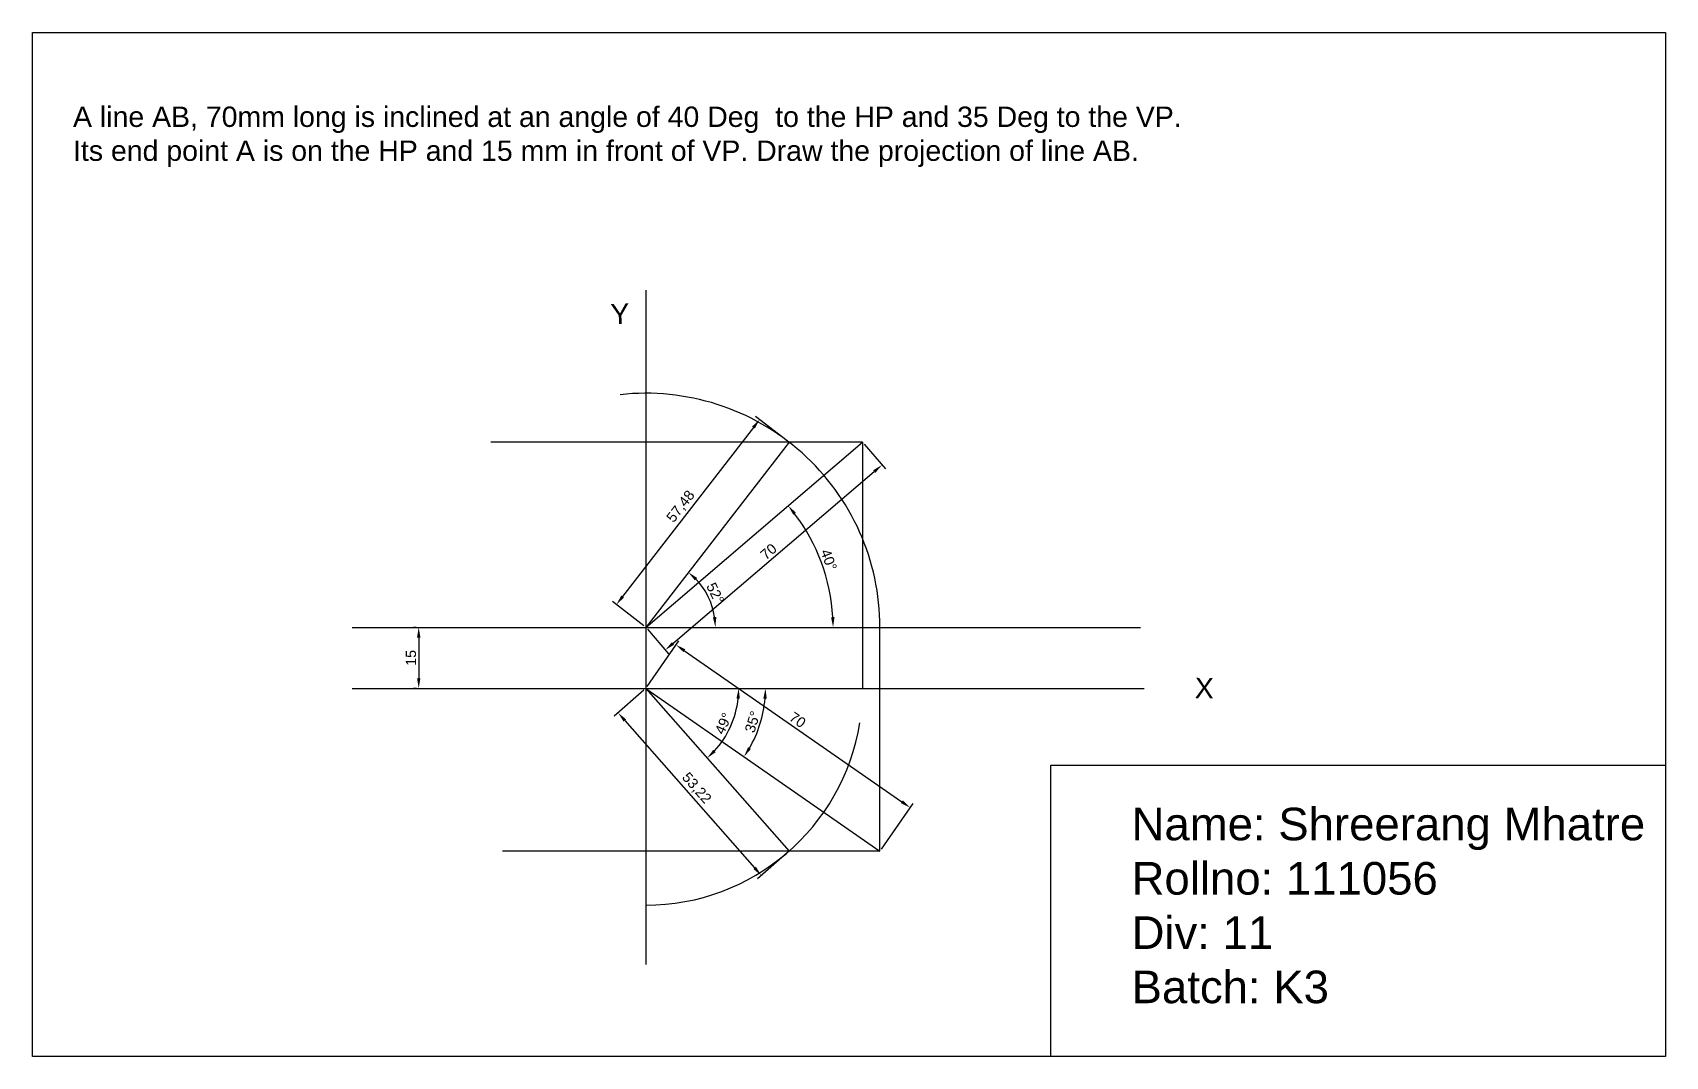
# Model space of a CAD drawing. Header units: millimetres. Extents: x -138 to 263, y 29 to 281.
import ezdxf

# ---------------------------------------------------------------- set-up
doc = ezdxf.new("R2010")
doc.units = ezdxf.units.MM
doc.styles.get("Standard").update_dxf_attribs({"font": 'arial.ttf'})
doc.dimstyles.new('ISO-25', dxfattribs={"dimtxt": 2.5, "dimasz": 2.5, "dimexe": 1.25, "dimexo": 0.625, "dimtad": 1, "dimtxsty": 'Standard', "dimcen": 2.5, "dimadec": 0, "dimazin": 0, "dimtfac": 1, "dimtmove": 0, "dimatfit": 3, "dimfxl": 1, "dimarcsym": 0})

# ---------------------------------------------------------------- blocks, each defined once
blk = doc.blocks.new('*D1')
at = {"color": 0, "lineweight": -2, "transparency": 16777216}
for p, q in [((13.01, 120.27), (20.8, 131.47)), ((22.14, 129.02), (75.51, 91.92)), ((70.49, 80.32), (78.28, 91.52))]:
    blk.add_line(p, q, dxfattribs=at)
at = {"color": 0, "transparency": 16777216}
for points in [[(22.38, 129.36), (21.9, 128.68), (20.09, 130.45)], [(75.75, 92.26), (75.27, 91.58), (77.56, 90.49)]]:
    blk.add_solid(points, dxfattribs=at)
at = {"layer": 'Defpoints', "color": 0, "transparency": 16777216}
for p in [(12.66, 119.76), (77.56, 90.49), (70.14, 79.81)]:
    blk.add_point(p, dxfattribs=at)
at = {"color": 0, "transparency": 16777216, "insert": (49.91, 112.03), "char_height": 2.5, "attachment_point": 5, "rotation": 325.1969}
blk.add_mtext('70', dxfattribs=at)
blk = doc.blocks.new('*D2')
at = {"color": 0, "lineweight": -2, "transparency": 16777216}
for p, q in [((66.29, 179.75), (71.47, 173.69)), ((19.33, 130.8), (68.75, 173.02)), ((13.06, 134.29), (18.24, 128.23))]:
    blk.add_line(p, q, dxfattribs=at)
at = {"color": 0, "transparency": 16777216}
for points in [[(68.48, 173.33), (69.02, 172.7), (70.65, 174.64)], [(19.06, 131.12), (19.6, 130.49), (17.42, 129.18)]]:
    blk.add_solid(points, dxfattribs=at)
at = {"layer": 'Defpoints', "color": 0, "transparency": 16777216}
for p in [(65.89, 180.22), (70.65, 174.64), (12.66, 134.76)]:
    blk.add_point(p, dxfattribs=at)
at = {"color": 0, "transparency": 16777216, "insert": (42.8, 153.36), "char_height": 2.5, "attachment_point": 5, "rotation": 40.4987}
blk.add_mtext('70', dxfattribs=at)
blk = doc.blocks.new('*D3')
at = {"color": 0, "lineweight": -2, "transparency": 16777216}
for p, q in [((47.34, 180.6), (39.62, 186.57)), ((39.08, 183.83), (6.97, 142.33)), ((12.16, 135.14), (4.45, 141.11))]:
    blk.add_line(p, q, dxfattribs=at)
at = {"color": 0, "transparency": 16777216}
for points in [[(38.75, 184.09), (39.41, 183.58), (40.61, 185.81)], [(6.64, 142.58), (7.3, 142.07), (5.44, 140.35)]]:
    blk.add_solid(points, dxfattribs=at)
at = {"layer": 'Defpoints', "color": 0, "transparency": 16777216}
for p in [(47.83, 180.22), (5.44, 140.35), (12.66, 134.76)]:
    blk.add_point(p, dxfattribs=at)
at = {"color": 0, "transparency": 16777216, "insert": (21.34, 164.38), "char_height": 2.5, "attachment_point": 5, "rotation": 52.2707}
blk.add_mtext('57,48', dxfattribs=at)
blk = doc.blocks.new('*D4')
at = {"color": 0, "lineweight": -2, "transparency": 16777216}
for p, q in [((12.19, 119.35), (4.91, 112.94)), ((7.5, 111.89), (39.36, 75.69)), ((47.35, 79.39), (40.08, 72.99))]:
    blk.add_line(p, q, dxfattribs=at)
at = {"color": 0, "transparency": 16777216}
for points in [[(7.82, 112.17), (7.19, 111.62), (5.85, 113.77)], [(39.68, 75.97), (39.05, 75.42), (41.01, 73.82)]]:
    blk.add_solid(points, dxfattribs=at)
at = {"layer": 'Defpoints', "color": 0, "transparency": 16777216}
for p in [(12.66, 119.76), (47.82, 79.81), (41.01, 73.82)]:
    blk.add_point(p, dxfattribs=at)
at = {"color": 0, "transparency": 16777216, "insert": (25.03, 95.2), "char_height": 2.5, "attachment_point": 5, "rotation": 311.3515}
blk.add_mtext('53,22', dxfattribs=at)
blk = doc.blocks.new('*D5')
at = {"color": 0, "lineweight": -2, "transparency": 16777216}
blk.add_arc((12.66, 134.76), 17.08, 8.3959, 43.8748, dxfattribs=at)
at = {"color": 0, "transparency": 16777216}
for points in [[(24.69, 146.29), (25.25, 146.91), (23.11, 148.27)], [(29.97, 137.28), (29.14, 137.22), (29.73, 134.76)]]:
    blk.add_solid(points, dxfattribs=at)
at = {"layer": 'Defpoints', "color": 0, "transparency": 16777216}
for p in [(47.83, 180.22), (28.95, 139.87), (-59.43, 134.76), (12.66, 134.76), (134.1, 134.76)]:
    blk.add_point(p, dxfattribs=at)
at = {"color": 0, "transparency": 16777216, "insert": (29.7, 143.12), "char_height": 2.5, "attachment_point": 5, "rotation": 296.1353}
blk.add_mtext('52°', dxfattribs=at)
blk = doc.blocks.new('*D6')
at = {"color": 0, "lineweight": -2, "transparency": 16777216}
blk.add_arc((12.66, 134.76), 45.97, 3.1163, 37.3825, dxfattribs=at)
at = {"color": 0, "transparency": 16777216}
for points in [[(48.86, 162.41), (49.51, 162.93), (47.61, 164.62)], [(58.98, 137.27), (58.14, 137.25), (58.63, 134.76)]]:
    blk.add_solid(points, dxfattribs=at)
at = {"layer": 'Defpoints', "color": 0, "transparency": 16777216}
for p in [(65.89, 180.22), (57.36, 145.49), (-59.43, 134.76), (12.66, 134.76), (134.1, 134.76)]:
    blk.add_point(p, dxfattribs=at)
at = {"color": 0, "transparency": 16777216, "insert": (57.57, 151.33), "char_height": 2.5, "attachment_point": 5, "rotation": 290.2494}
blk.add_mtext('40°', dxfattribs=at)
blk = doc.blocks.new('*D7')
at = {"color": 0, "lineweight": -2, "transparency": 16777216}
blk.add_arc((12.66, 119.76), 29.37, 330.0754, 355.1216, dxfattribs=at)
at = {"color": 0, "transparency": 16777216}
for points in [[(41.51, 117.28), (42.34, 117.25), (42.03, 119.76)], [(38.46, 104.89), (37.76, 105.33), (36.77, 103)]]:
    blk.add_solid(points, dxfattribs=at)
at = {"layer": 'Defpoints', "color": 0, "transparency": 16777216}
for p in [(-59.43, 119.76), (12.66, 119.76), (134.99, 119.76), (39.65, 108.19), (70.14, 79.81)]:
    blk.add_point(p, dxfattribs=at)
at = {"color": 0, "transparency": 16777216, "insert": (38.87, 111.55), "char_height": 2.5, "attachment_point": 5, "rotation": 72.5985}
blk.add_mtext('35°', dxfattribs=at)
blk = doc.blocks.new('*D8')
at = {"color": 0, "lineweight": -2, "transparency": 16777216}
blk.add_arc((12.66, 119.76), 22.8, 317.637, 353.7145, dxfattribs=at)
at = {"color": 0, "transparency": 16777216}
for points in [[(34.91, 117.29), (35.74, 117.24), (35.46, 119.76)], [(29.8, 104.1), (29.21, 104.69), (27.72, 102.65)]]:
    blk.add_solid(points, dxfattribs=at)
at = {"layer": 'Defpoints', "color": 0, "transparency": 16777216}
for p in [(-59.43, 119.76), (12.66, 119.76), (134.99, 119.76), (31.9, 107.53), (47.82, 79.81)]:
    blk.add_point(p, dxfattribs=at)
at = {"color": 0, "transparency": 16777216, "insert": (31.7, 111.15), "char_height": 2.5, "attachment_point": 5, "rotation": 65.6757}
blk.add_mtext('49°', dxfattribs=at)
blk = doc.blocks.new('*D9')
at = {"color": 0, "lineweight": -2, "transparency": 16777216}
for p, q in [((-43.72, 134.76), (-44.34, 134.76)), ((-43.09, 132.26), (-43.09, 122.26)), ((-43.64, 119.76), (-44.34, 119.76))]:
    blk.add_line(p, q, dxfattribs=at)
at = {"color": 0, "transparency": 16777216}
for points in [[(-43.51, 132.26), (-42.68, 132.26), (-43.09, 134.76)], [(-43.51, 122.26), (-42.68, 122.26), (-43.09, 119.76)]]:
    blk.add_solid(points, dxfattribs=at)
at = {"layer": 'Defpoints', "color": 0, "transparency": 16777216}
for p in [(-43.09, 134.76), (-43.09, 119.76), (-43.02, 119.76)]:
    blk.add_point(p, dxfattribs=at)
at = {"color": 0, "transparency": 16777216, "insert": (-44.99, 127.26), "char_height": 2.5, "attachment_point": 5, "rotation": 90}
blk.add_mtext('15', dxfattribs=at)

msp = doc.modelspace()

# ---------------------------------------------------------------- linework, layer by layer
for p, q in [((12.658, 217.561), (12.658, 51.961)), ((65.887, 180.221), (-25.408, 180.221)), ((65.887, 180.221), (65.881, 119.761)), ((-59.429, 134.761), (134.095, 134.761)), ((12.658, 134.761), (12.658, 119.761)), ((70.136, 79.808), (70.136, 134.761)), ((-59.429, 119.761), (134.987, 119.761)), ((12.658, 119.761), (70.136, 79.808)), ((70.136, 79.808), (-22.505, 79.808))]:
    msp.add_line(p, q)
at = {"color": 3}
msp.add_line((12.658, 134.761), (65.887, 180.221), dxfattribs=at)
at = {"color": 40, "true_color": 0xf8d731}
for p, q in [((47.831, 180.221), (12.658, 134.761)), ((12.658, 119.761), (47.821, 79.808))]:
    msp.add_line(p, q, dxfattribs=at)
for points in [[(-137.866, 280.798), (262.941, 280.798), (262.941, 29.408), (-137.866, 29.408)], [(112.087, 100.919), (262.941, 100.919), (262.941, 29.408), (112.087, 29.408)]]:
    msp.add_lwpolyline(points, close=True)
for centre, radius, start, end in [((12.658, 134.761), 57.478, 0, 96.30937), ((12.658, 119.761), 53.223, 270, 350.86158)]:
    msp.add_arc(centre, radius, start, end)

# ---------------------------------------------------------------- texts
at = {"color": 9, "lineweight": 5, "true_color": 0xc7c8ca}
for s, rotation, p in [('Y', 2.33947, (4.101, 209.148)), ('X', 359.0751, (147.389, 117.373))]:
    msp.add_text(s, height=5, rotation=rotation, dxfattribs=at).set_placement(p)
at = {"attachment_point": 1}
for s, width, insert, char_height in [('A line AB, 70mm long is inclined at an angle of 40 Deg  to the HP and 35 Deg to the VP. Its end point A is on the HP and 15 mm in front of VP. Draw the projection of line AB.', 272.19073, (-127.956, 262.645), 5), ('Name: Shreerang Mhatre\\PRollno: 111056\\PDiv: 11\\PBatch: K3', 168.47106, (131.907, 90.468), 8)]:
    msp.add_mtext_dynamic_manual_height_columns(s, width=width, gutter_width=12.5, heights=[0], dxfattribs=dict(at, insert=insert, char_height=char_height))

# ---------------------------------------------------------------- dimensions: what is measured, and where the dimension line sits
at = {"color": 3}
for p1, p2, distance, picture, middle in [((47.831, 180.221), (12.658, 134.761), -9.13, '*D3', (21.341, 164.38)), ((12.658, 119.761), (70.136, 79.808), 13.013, '*D1', (49.91, 112.031)), ((12.658, 119.761), (47.821, 79.808), -9.068, '*D4', (25.03, 95.199))]:
    dim = msp.add_aligned_dim(p1=p1, p2=p2, distance=distance, dimstyle='ISO-25', dxfattribs=at)
    dim.commit()
    dim.dimension.update_dxf_attribs({"geometry": picture, "text_midpoint": middle})
for base, line1, line2, picture, middle in [((28.95, 139.874), ((-59.429, 134.761), (134.095, 134.761)), ((47.831, 180.221), (12.658, 134.761)), '*D5', (29.695, 143.12)), ((57.358, 145.492), ((-59.429, 134.761), (134.095, 134.761)), ((12.658, 134.761), (65.887, 180.221)), '*D6', (57.571, 151.33)), ((39.653, 108.19), ((-59.429, 119.761), (134.987, 119.761)), ((12.658, 119.761), (70.136, 79.808)), '*D7', (38.869, 111.546)), ((31.902, 107.533), ((-59.429, 119.761), (134.987, 119.761)), ((12.658, 119.761), (47.821, 79.808)), '*D8', (31.702, 111.153))]:
    dim = msp.add_angular_dim_2l(base=base, line1=line1, line2=line2, dimstyle='ISO-25')
    dim.commit()
    dim.dimension.update_dxf_attribs({"geometry": picture, "text_midpoint": middle})
dim = msp.add_aligned_dim(p1=(12.658, 134.761), p2=(65.887, 180.221), distance=-7.34, dimstyle='ISO-25')
dim.commit()
dim.dimension.update_dxf_attribs({"geometry": '*D2', "text_midpoint": (42.804, 153.356)})
dim = msp.add_linear_dim(base=(-43.093, 119.761), p1=(-43.093, 134.761), p2=(-43.018, 119.761), angle=90, dimstyle='ISO-25')
dim.commit()
dim.dimension.update_dxf_attribs({"geometry": '*D9', "text_midpoint": (-44.995, 127.261)})

doc.saveas('drawing.dxf')
